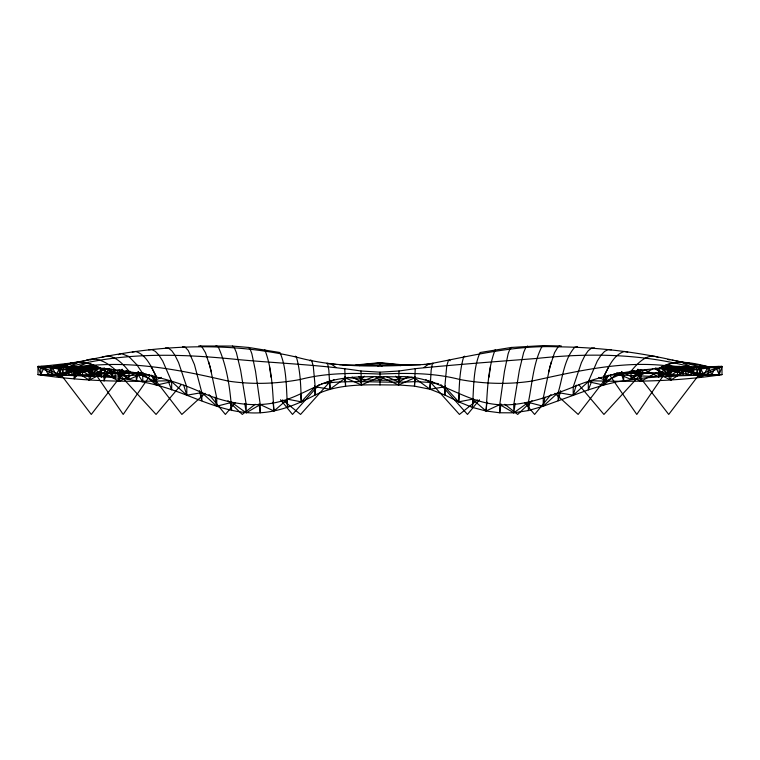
<?xml version="1.0" encoding="UTF-8"?>
<svg xmlns="http://www.w3.org/2000/svg" width="760" height="760" viewBox="0 0 760 760"><rect width="100%" height="100%" fill="white"/><g stroke="black" fill="none" stroke-linecap="round" stroke-linejoin="round"><path stroke-width="1.14" d="M149.673 374.556L106.039 376.504L40.783 374.661L38 366.434L74.195 370.528L89.091 380.085L91.2 376.39L91.2 368.21L38 366.434L38 374.613C81.938 381.292 126.331 382.156 170.667 380.665M105.64 369.236L104.034 372.894L104.034 381.073L108.309 368.828M153.881 376.124L153.881 380.798L136.306 372.884L104.034 372.894L74.195 370.528L59.346 377.131L38 366.434C93.575 366.387 150.47 369.018 201.837 392.606C228.693 404.367 259.426 409.241 287.631 399.209C302.147 394.07 315.295 385.861 329.954 381.045C352.345 375.136 375.649 377.017 398.544 376.77C430.578 374.661 456.104 396.283 486.048 402.828C516.202 409.754 545.566 397.727 573.202 387.049C620.188 367.127 671.887 367.241 722 366.434L722 374.613C678.062 381.292 633.669 382.156 589.332 380.665M655.101 368.315L668.8 368.21L670.909 371.906L670.909 380.085L655.966 372.894L616.664 372.77M398.772 376.846L398.544 384.949C370.671 385.187 341.069 382.29 315.181 394.991C298.11 404.111 279.765 411.568 260.243 412.784C223.43 415.055 191.111 393.927 156.465 385.082C117.847 375.06 77.624 375.402 38 374.613M424.602 364.458C381.872 366.472 338.105 368.514 296.419 357.115C218.671 338.96 136.809 346.303 60.278 366.861L64.457 375.126L68.638 367.023C123.975 351.794 181.82 353.77 238.345 359.603C279.233 363.394 320.397 364.781 360.971 370.994L361.456 384.949L380 376.77L398.544 384.949L414.476 386.137L430.046 389.234L444.818 394.991L458.688 401.85L472.368 407.398L486.048 411.008L499.757 412.784L513.779 412.822L528.352 410.571L543.239 406.229L588.325 389.88L603.535 385.082L617.234 381.748L644.832 377.91L677.436 375.469L722 374.613M424.127 367.337L428.165 364.505L425.771 364.553C469.528 356.459 513.105 344.85 558.058 346.845C605.891 347.253 653.628 354.113 699.722 366.861L695.542 375.126L691.362 367.023C641.069 353.59 588.515 352.868 537.035 358.425C496.422 361.589 455.696 364.562 415.235 368.666L414.476 386.137L415.007 376.903M561.355 345.999L543.875 345.562L541.69 347.006C533.092 364.106 532.2 383.923 528.352 402.391L513.779 412.822L499.757 404.595L486.048 411.008L472.368 399.209L458.688 401.85L444.818 386.812L430.046 389.234L430.302 379.82M361.228 376.846L361.323 383.287L361.057 376.96M445.436 385.938L444.818 394.991L444.818 386.812L446.737 365.959L448.333 360.667L449.226 360.012L450.138 360.753M321.337 383.714C352.298 379.297 383.724 383.619 414.874 381.606L415.159 377.805M432.801 381.615L430.683 382.451L430.046 389.234L414.476 377.957L398.544 384.949L399.028 370.994L415.235 368.666M398.544 376.77L398.677 383.287L399.028 376.846M459.41 393.604L458.688 401.85C459.22 386.945 459.42 371.516 463.581 357.115L464.712 356.155M473.195 399.256L472.368 407.398C473.945 389.376 472.815 369.198 480.026 352.526L511.489 347.444L543.875 345.562M486.979 402.002L486.048 411.008C487.473 390.678 487.768 368.961 495.159 349.799M361.456 376.77L361.456 384.949L345.524 377.957L345.524 386.137L344.764 368.666M143.336 372.77L136.306 372.884L136.306 381.064L138.491 371.602M500.954 403.854L499.757 412.784L499.757 404.595L504.469 371.288L508.136 353.751L509.884 349.087L511.489 347.444M488.946 377.273L490.485 366.633M515.185 403.645L513.779 412.822L513.779 404.643L519.336 370.433L523.659 352.45L525.702 347.709L527.573 346.066M400.188 365.74L400.919 364.581L404.396 365.18M529.872 401.594L528.352 410.571L528.352 402.391L543.239 406.229L558.163 392.606C562.751 377.445 563.901 359.584 574.76 347.225L577.553 346.617M122.17 369.17L120.935 376.058L119.082 381.349L104.034 372.894L89.091 380.085L89.091 371.906L91.2 368.21L104.899 368.315M44.498 366.558L40.783 374.661L40.783 366.481L44.498 366.558L48.212 374.813L51.927 366.7L61.617 367.337L59.346 368.942L59.346 377.131L76.399 367.821L91.2 376.39L92.862 367.356M544.958 397.147L543.239 406.229L543.239 398.05L549.917 366.88L554.524 352.697L558.058 346.845L559.721 345.809M90.801 367.526L85.547 368.742L76.399 376.01L74.195 378.717L76.399 367.821L78.232 366.367M606.993 376.124L606.29 379.449L603.535 385.082L588.325 381.691L573.202 395.228L558.163 392.606L558.163 400.786L560.614 390.697M95.874 368.476L95.427 370.566L91.2 376.39L89.091 371.906M155.22 375.354L153.881 380.798L161.253 377.368M548.539 372.343L551.342 361.76M576.308 385.159L573.202 395.228L573.202 387.049L581.428 362.587L585.019 355.3L588.25 350.702L591.527 348.137L594.586 347.928M123.395 370.452L120.935 376.058L91.276 414.438L61.617 375.526L64.362 366.662M663.822 367.887L661.533 375.316L658.54 376.894L644.832 369.731L631.038 379.42L617.234 373.568L603.535 385.082L603.535 376.894C608.636 367.441 613.149 355.015 624.292 351.471L627.731 352.051M677.436 375.469L677.436 367.289L658.54 376.894L658.54 368.714L664.487 365.769L683.012 367.184L680.219 375.421L677.436 367.289C628.425 358.863 579.623 370.633 531.962 381.064C508.089 384.683 483.654 383.895 459.933 379.534C433.817 372.685 406.762 372.894 380 374.081C353.238 372.894 326.183 372.685 300.067 379.534C276.345 383.895 251.911 384.683 228.038 381.064C178.571 369.512 127.927 359.433 76.988 367.184L72.817 375.288L68.638 367.023L78.859 362.035L91.21 364.154L101.46 368.714L101.46 376.894L82.564 367.289L79.781 375.421L76.988 367.184L86.972 362.947L95.513 365.769L101.46 368.714L98.468 375.316L101.46 376.894L115.168 369.731L128.963 379.42L142.766 373.568L156.465 385.082L171.674 381.691L186.798 395.228L201.837 392.606L216.761 406.229L231.648 402.391L246.221 412.822L260.243 404.595L273.952 411.008L287.631 399.209L301.312 401.85L315.181 386.812L313.262 365.959L311.666 360.667L310.773 360.012L309.861 360.753M636.605 370.452L639.065 376.058L668.724 414.438L698.383 375.526L700.653 368.942L722 366.434L719.216 374.661L653.961 376.504L610.327 374.556M138.7 373.226L138.035 375.126L136.306 372.884L119.082 381.349L119.082 373.169L120.194 369.997M658.293 357.466C647.283 352.345 637.327 363.631 631.038 371.231L631.038 379.42L636.975 372.695L638.125 369.445M69.721 367.156L67.887 372.305L61.617 375.526L40.783 366.481L71.174 363.033L84.436 360.753M83.049 367.004L80.969 372.381L76.399 367.821L74.195 370.528L74.195 378.717M665.855 367.279L664.572 370.566L670.909 380.085L685.805 370.528L700.653 368.942L700.653 377.131L685.805 370.528L655.966 372.894L640.917 381.349L623.694 372.884L606.119 380.798L598.747 377.368M591.973 380.674L588.325 389.88L588.325 381.691L597.293 361.01L601.141 355.072L604.618 351.415L608.105 349.581L611.363 349.771M715.502 366.558L719.216 374.661L719.216 366.481L715.502 366.558L711.788 374.813L708.073 366.7C691.913 362.453 673.503 358.701 658.54 368.714L661.533 375.316L673.028 371.127L691.362 367.023L691.362 375.202L659.233 368.486M671.146 367.118L668.79 372.334L665.712 367.64M76.912 366.272L74.964 370.509L51.927 374.88L51.927 366.7L78.859 362.035L51.927 366.7L56.107 374.965L60.278 366.861L67.241 365.835M654.949 368.856L668.8 376.39L670.909 371.906M694.839 366.519L692.113 372.305L681.14 370.224L673.028 371.127L668.429 367.526M679.136 366.253L677.131 370.462L675.079 366.709M666.681 367.536L708.073 374.88L708.073 366.7L681.14 362.035L691.362 367.023L687.183 375.288L683.012 367.184L664.487 373.948L636.975 372.695L613.767 373.882M700.653 368.942L698.383 367.337L722 366.434L700.653 377.131L683.601 367.821L668.8 376.39L668.8 368.21L708.073 366.7L703.893 374.965L699.722 366.861L681.14 370.224L669.265 367.526M686.926 366.766L685.035 370.509L683.088 366.272M87.761 360.212L85.547 360.563C96.302 356.06 107.312 362.606 115.168 369.731L112.186 375.497L110.399 369.132M609.111 366.12L603.535 376.894L606.29 379.449L608.551 375.335M84.92 366.709L82.868 370.462L60.278 366.861L60.278 375.041L90.734 367.526M639.806 369.997L640.917 373.169L639.065 376.058L603.934 414.438L578.74 384.655M94.287 367.64L91.21 372.334L68.638 367.023L68.638 375.202L100.766 368.486L109.212 373.074L115.168 377.91L115.168 369.731M683.012 367.184L683.012 375.364L664.487 373.948L636.794 414.438L609.767 375.259M150.233 375.259L123.205 414.428L95.513 373.948L91.21 372.334L88.853 367.118M326.591 363.631L327.18 363.185L327.778 364.334L328.852 370.281L329.954 389.234L315.181 386.812L315.181 394.991L314.564 385.938M111.226 369.037L106.039 376.504L104.034 372.894M106.191 369.103L104.984 370.785L104.139 368.685M621.509 371.602L621.965 375.126L623.694 372.884L623.694 381.064L621.3 373.226M608.389 375.24L578.151 414.428L554.933 393.309M479.465 399.769L467.495 414.438L440.838 384.579M550.971 394.582L534.612 414.438L524.742 402.791M181.26 384.655L156.066 414.438L120.935 376.058L119.082 373.169M235.258 402.791L225.387 414.438L209.028 394.582M347.928 377.349C364.781 380.228 382.014 381.226 399.028 379.183L401.147 376.675M319.162 384.57L292.505 414.428L280.535 399.769M97.66 368.296L95.427 370.566L94.145 367.279M588.325 381.691L589.827 380.237M532.028 400.748L517.702 414.438L504.792 404.272M205.067 393.309L181.849 414.428L151.611 375.24M631.038 371.231L636.975 372.695L640.328 369.731M358.853 376.675L360.971 379.183L364.42 376.219M384.341 376.77L380 380.351L375.659 376.77M73.074 366.766L74.964 370.509L78.859 370.224L83.248 366.671M477.423 399.921L459.439 414.438L430.683 382.451L425.742 379.63M255.208 404.272L242.298 414.428L227.971 400.748M80.864 366.253L82.868 370.462L86.972 371.127L91.57 367.526M65.16 366.519L67.887 372.305L71.174 371.212L77.463 366.558M327.199 381.615L329.317 382.451L329.954 389.234L345.524 377.957M339.577 364.733L343.501 364.762M101.46 368.714L76.988 367.184L76.988 375.364L95.513 373.948L104.319 368.125M356.497 365.247L380 363.052L403.503 365.247M334.257 379.63L329.317 382.451L300.561 414.438L282.577 399.921M633.004 370.452L636.975 372.695L641.915 369.901M76.988 367.184L95.513 373.948L123.025 372.695L126.996 370.452M91.2 376.39L105.051 368.856M129.989 371.231L120.935 376.058L107.027 368.837M386.27 376.656L398.81 381.815L407.844 377.093M652.973 368.837L639.065 376.058L630.011 371.231M101.707 357.466C112.718 352.345 122.673 363.631 128.963 371.231L128.963 379.42L119.671 369.731M690.279 367.156L692.113 372.305L698.383 375.526L719.216 366.481L698.383 367.337M352.155 377.093L361.19 381.815L373.73 376.656M377.862 366.13L380 365.265L382.137 366.13M118.389 354.692L121.334 353.571L128.801 356.459L136.933 364.866L142.766 373.568L142.766 381.748L136.933 373.046L123.025 372.695L118.085 369.901M66.823 364.562L71.174 363.033L68.989 363.764M673.028 362.947L664.487 365.769L691.362 367.023M121.875 369.445L123.025 372.695L128.963 371.231M682.537 366.558L688.826 371.212L708.073 366.7M355.604 365.18L359.081 364.581L359.812 365.74M51.927 366.7L71.174 371.212L93.319 367.536M132.268 352.051L135.707 351.471C146.851 355.015 151.364 367.441 156.465 376.894L156.465 385.082L151.449 375.335M412.072 377.349L399.028 379.183L395.58 376.219M89.984 359.869L92.207 359.518M83.486 363.46L86.972 362.947M198.645 345.999L232.427 346.066L248.51 347.444L279.974 352.526C287.185 369.198 286.055 389.376 287.631 407.398L286.805 399.256M358.739 364.695L380 362.653L401.261 364.695M399.028 370.994L380 372.172L360.971 370.994M343.111 365.037L420.423 364.733M423.966 364.43L431.043 363.831M148.637 349.771L151.895 349.581L155.382 351.415L158.859 355.072L162.707 361.01L171.674 381.691L171.674 389.88L168.026 380.674M68.638 367.023L95.513 365.769L82.564 367.289L82.564 375.469M334.229 364.553L331.835 364.505L335.873 367.337M61.617 367.337L40.783 366.481L59.346 368.942L61.617 375.526M414.476 377.957L414.874 381.606L430.683 382.451L438.662 383.714M165.414 347.928L168.473 348.137L171.75 350.702L174.98 355.3L178.571 362.587L186.798 387.049L186.798 395.228L183.692 385.159M328.956 363.831L336.034 364.43M142.766 373.568L136.933 373.046L146.233 373.882M667.793 359.518L670.016 359.869M672.239 360.212L674.452 360.563M675.564 360.753L691.011 363.764M182.447 346.617L185.24 347.225L188.252 350.502L194.436 364.543L201.837 392.606L201.837 400.786L199.386 390.697M676.751 366.671L681.14 370.224L699.722 375.041L699.722 366.861M95.513 373.948L98.468 375.316L96.178 367.887M200.279 345.809L201.941 346.845L205.475 352.697L210.083 366.88L216.761 398.05L216.761 406.229L215.042 397.147M216.125 345.562L218.31 347.006C227.135 366.757 230.242 389.177 231.648 410.571L230.128 401.594M655.681 368.125L664.487 373.948M295.288 356.155L296.419 357.115C300.58 371.516 300.779 386.945 301.312 401.85L300.589 393.604M232.427 346.066L234.298 347.709L236.341 352.45L240.663 370.433L246.221 404.643L246.221 412.822L244.815 403.645M170.173 380.237L171.674 381.691M662.34 368.296L664.572 370.566L664.126 368.476M248.51 347.444L250.116 349.087L251.864 353.751L255.531 371.288L260.243 404.595L260.243 412.784L259.046 403.854M264.841 349.799C272.232 368.961 272.526 390.678 273.952 411.008L273.02 402.002M433.409 363.631L432.82 363.185L432.221 364.334L431.148 370.281L430.046 389.234M150.888 366.12L156.465 376.894L153.71 379.449L153.007 376.124M695.637 366.662L698.383 375.526M208.658 361.76L211.46 372.343M604.779 375.354L606.119 380.798L606.119 376.124M667.137 367.356L668.8 376.39M637.83 369.17L639.065 376.058L640.917 381.349L640.917 373.169M269.515 366.633L271.054 377.273M344.841 377.805L345.125 381.606L345.125 376.931M398.943 376.96L399.028 379.183M344.992 376.903L345.125 381.606M329.697 379.82L329.954 389.234M688.826 366.538L688.826 371.212M681.14 366.709L681.14 370.224M673.028 367.622L673.028 371.127M636.975 370.348L636.975 372.695M621.965 371.621L621.965 375.126M414.874 376.931L414.874 381.606M398.81 377.131L398.81 381.815M380 362.653L380 365.902M380 372.172L380 384.959M361.19 377.131L361.19 381.815M360.971 376.846L360.971 379.183M138.035 371.621L138.035 375.126M123.025 370.348L123.025 372.695M109.212 368.401L109.212 373.074M86.972 367.622L86.972 371.127M78.859 366.709L78.859 370.224M71.174 366.538L71.174 371.212"/></g></svg>
